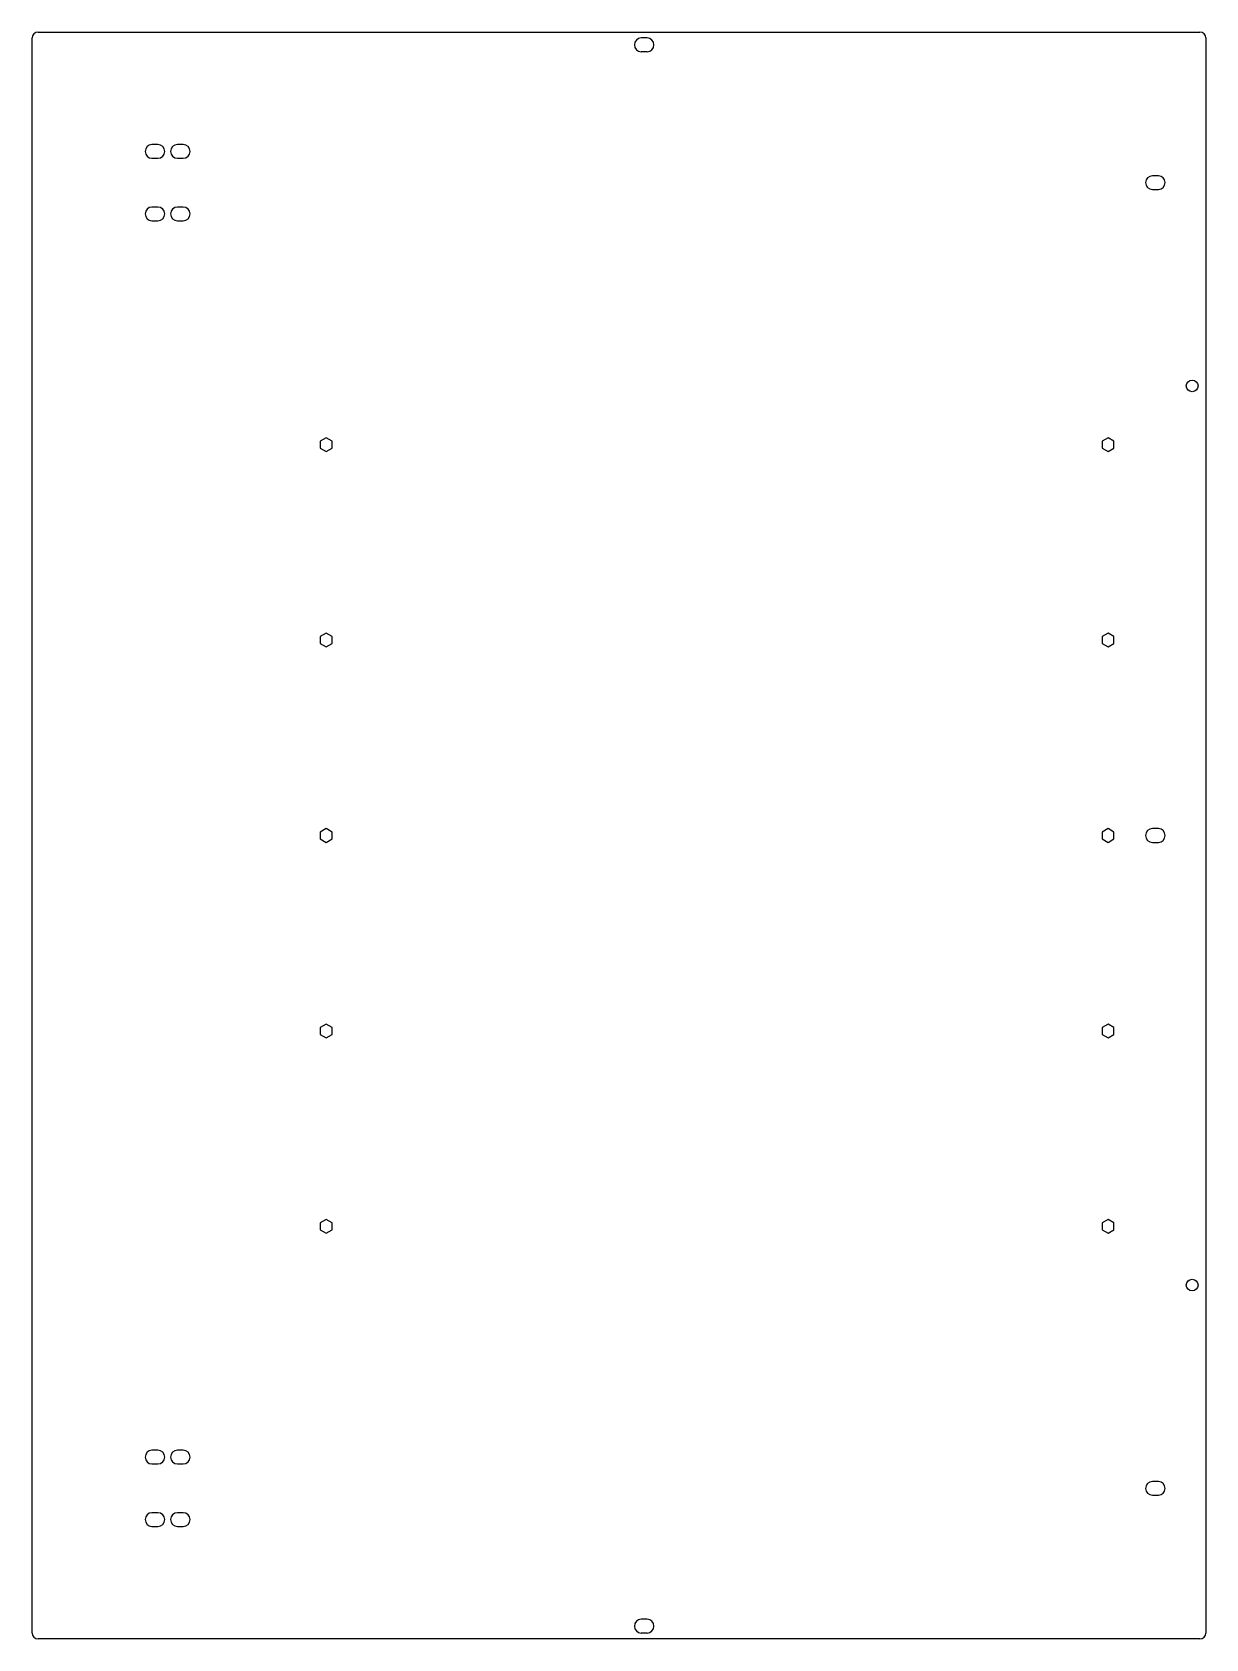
# Model space of a CAD drawing. Header units: millimetres. Extents: x 0 to 600, y 0 to 822.
import ezdxf

# ---------------------------------------------------------------- set-up
doc = ezdxf.new("R2010")
doc.units = ezdxf.units.MM

msp = doc.modelspace()

# ---------------------------------------------------------------- linework, layer by layer
at = {"color": 7, "linetype": 'Continuous', "lineweight": 25}
for p, q in [((0, 3), (0, 819)), ((3, 822), (597.4, 822)), ((314.6, 819), (311.6, 819)), ((600.4, 819), (600.4, 3)), ((314.6, 812), (311.6, 812)), ((64.3, 764.5), (61.3, 764.5)), ((77.3, 764.5), (74.3, 764.5)), ((61.3, 757.5), (64.3, 757.5)), ((74.3, 757.5), (77.3, 757.5)), ((576.1, 748.5), (573.1, 748.5)), ((573.1, 741.5), (576.1, 741.5)), ((64.3, 732.5), (61.3, 732.5)), ((77.3, 732.5), (74.3, 732.5)), ((61.3, 725.5), (64.3, 725.5)), ((74.3, 725.5), (77.3, 725.5)), ((150.35, 614.52), (147.3, 612.76)), ((147.3, 612.76), (147.3, 609.24)), ((147.3, 609.24), (150.35, 607.48)), ((153.4, 612.76), (150.35, 614.52)), ((150.35, 607.48), (153.4, 609.24)), ((153.4, 609.24), (153.4, 612.76)), ((550.35, 614.52), (547.3, 612.76)), ((547.3, 612.76), (547.3, 609.24)), ((547.3, 609.24), (550.35, 607.48)), ((553.4, 612.76), (550.35, 614.52)), ((550.35, 607.48), (553.4, 609.24)), ((553.4, 609.24), (553.4, 612.76)), ((150.35, 514.52), (147.3, 512.76)), ((147.3, 512.76), (147.3, 509.24)), ((153.4, 512.76), (150.35, 514.52)), ((153.4, 509.24), (153.4, 512.76)), ((550.35, 514.52), (547.3, 512.76)), ((547.3, 512.76), (547.3, 509.24)), ((553.4, 512.76), (550.35, 514.52)), ((553.4, 509.24), (553.4, 512.76)), ((147.3, 509.24), (150.35, 507.48)), ((150.35, 507.48), (153.4, 509.24)), ((547.3, 509.24), (550.35, 507.48)), ((550.35, 507.48), (553.4, 509.24)), ((150.35, 414.52), (147.3, 412.76)), ((147.3, 412.76), (147.3, 409.24)), ((153.4, 412.76), (150.35, 414.52)), ((153.4, 409.24), (153.4, 412.76)), ((550.35, 414.52), (547.3, 412.76)), ((547.3, 412.76), (547.3, 409.24)), ((553.4, 412.76), (550.35, 414.52)), ((553.4, 409.24), (553.4, 412.76)), ((576.1, 414.5), (573.1, 414.5)), ((147.3, 409.24), (150.35, 407.48)), ((150.35, 407.48), (153.4, 409.24)), ((547.3, 409.24), (550.35, 407.48)), ((550.35, 407.48), (553.4, 409.24)), ((573.1, 407.5), (576.1, 407.5)), ((150.35, 314.52), (147.3, 312.76)), ((147.3, 312.76), (147.3, 309.24)), ((153.4, 312.76), (150.35, 314.52)), ((153.4, 309.24), (153.4, 312.76)), ((550.35, 314.52), (547.3, 312.76)), ((547.3, 312.76), (547.3, 309.24)), ((553.4, 312.76), (550.35, 314.52)), ((553.4, 309.24), (553.4, 312.76)), ((147.3, 309.24), (150.35, 307.48)), ((150.35, 307.48), (153.4, 309.24)), ((547.3, 309.24), (550.35, 307.48)), ((550.35, 307.48), (553.4, 309.24)), ((150.35, 214.52), (147.3, 212.76)), ((153.4, 212.76), (150.35, 214.52)), ((550.35, 214.52), (547.3, 212.76)), ((553.4, 212.76), (550.35, 214.52)), ((147.3, 212.76), (147.3, 209.24)), ((147.3, 209.24), (150.35, 207.48)), ((150.35, 207.48), (153.4, 209.24)), ((153.4, 209.24), (153.4, 212.76)), ((547.3, 212.76), (547.3, 209.24)), ((547.3, 209.24), (550.35, 207.48)), ((550.35, 207.48), (553.4, 209.24)), ((553.4, 209.24), (553.4, 212.76)), ((64.3, 96.5), (61.3, 96.5)), ((77.3, 96.5), (74.3, 96.5)), ((61.3, 89.5), (64.3, 89.5)), ((74.3, 89.5), (77.3, 89.5)), ((576.1, 80.5), (573.1, 80.5)), ((573.1, 73.5), (576.1, 73.5)), ((64.3, 64.5), (61.3, 64.5)), ((77.3, 64.5), (74.3, 64.5)), ((61.3, 57.5), (64.3, 57.5)), ((74.3, 57.5), (77.3, 57.5)), ((314.6, 10), (311.6, 10)), ((597.4, 0), (3, 0)), ((314.6, 3), (311.6, 3))]:
    msp.add_line(p, q, dxfattribs=at)
for centre in [(593.4, 641), (593.4, 181)]:
    msp.add_circle(centre, 3, dxfattribs=at)
for centre, radius, start, end in [((3, 819), 3, 90, 180), ((311.6, 815.5), 3.5, 90, 270), ((314.6, 815.5), 3.5, 270, 90), ((597.4, 819), 3, 0, 90), ((61.3, 761), 3.5, 90, 270), ((64.3, 761), 3.5, 270, 90), ((74.3, 761), 3.5, 90, 270), ((77.3, 761), 3.5, 270, 90), ((573.1, 745), 3.5, 90, 270), ((576.1, 745), 3.5, 270, 90), ((61.3, 729), 3.5, 90, 270), ((64.3, 729), 3.5, 270, 90), ((74.3, 729), 3.5, 90, 270), ((77.3, 729), 3.5, 270, 90), ((573.1, 411), 3.5, 90, 270), ((576.1, 411), 3.5, 270, 90), ((61.3, 93), 3.5, 90, 270), ((64.3, 93), 3.5, 270, 90), ((74.3, 93), 3.5, 90, 270), ((77.3, 93), 3.5, 270, 90), ((573.1, 77), 3.5, 90, 270), ((576.1, 77), 3.5, 270, 90), ((61.3, 61), 3.5, 90, 270), ((64.3, 61), 3.5, 270, 90), ((74.3, 61), 3.5, 90, 270), ((77.3, 61), 3.5, 270, 90), ((311.6, 6.5), 3.5, 90, 270), ((314.6, 6.5), 3.5, 270, 90), ((3, 3), 3, 180, 270), ((597.4, 3), 3, 270, 0)]:
    msp.add_arc(centre, radius, start, end, dxfattribs=at)

doc.saveas('drawing.dxf')
